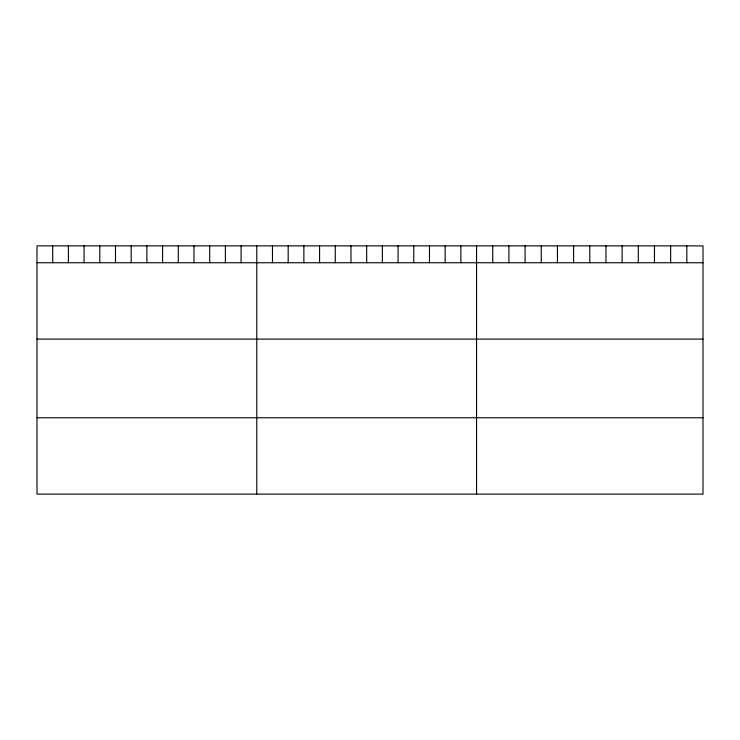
<?xml version="1.0" encoding="UTF-8"?>
<svg xmlns="http://www.w3.org/2000/svg" width="740" height="740" viewBox="0 0 740 740"><rect width="100%" height="100%" fill="white"/><g stroke="black" fill="none" stroke-linecap="round" stroke-linejoin="round"><path stroke-width="1.11" d="M703 262.746L703 494.116L37 494.116L37 245.883L703 245.883L703 262.746L37 262.746M37 339.096L703 339.096M37 417.767L703 417.767M686.822 245.883L686.822 262.746M670.653 245.883L670.653 262.746M654.475 245.883L654.475 262.746M638.305 245.883L638.305 262.746M622.127 245.883L622.127 262.746M605.958 245.883L605.958 262.746M589.78 245.883L589.78 262.746M573.602 245.883L573.602 262.746M557.433 245.883L557.433 262.746M541.255 245.883L541.255 262.746M525.086 245.883L525.086 262.746M508.907 245.883L508.907 262.746M492.738 245.883L492.738 262.746M476.56 245.883L476.56 494.116M460.863 245.883L460.863 262.746M445.166 245.883L445.166 262.746M429.468 245.883L429.468 262.746M413.762 245.883L413.762 262.746M398.065 245.883L398.065 262.746M382.367 245.883L382.367 262.746M366.67 245.883L366.67 262.746M350.973 245.883L350.973 262.746M335.276 245.883L335.276 262.746M319.578 245.883L319.578 262.746M303.872 245.883L303.872 262.746M288.175 245.883L288.175 262.746M272.477 245.883L272.477 262.746M256.78 245.883L256.78 494.116M241.083 245.883L241.083 262.746M225.386 245.883L225.386 262.746M209.688 245.883L209.688 262.746M193.982 245.883L193.982 262.746M178.285 245.883L178.285 262.746M162.587 245.883L162.587 262.746M146.89 245.883L146.89 262.746M131.193 245.883L131.193 262.746M115.496 245.883L115.496 262.746M99.798 245.883L99.798 262.746M84.092 245.883L84.092 262.746M68.395 245.883L68.395 262.746M52.697 245.883L52.697 262.746"/></g></svg>
